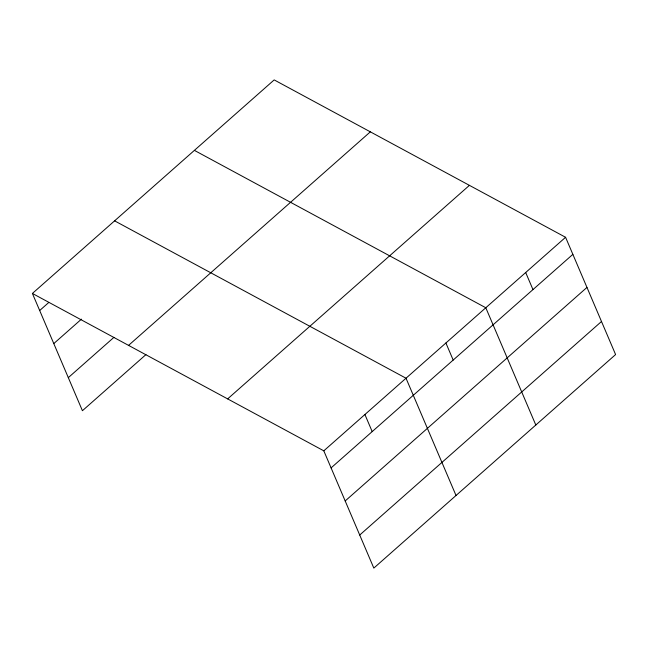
<?xml version="1.0" encoding="UTF-8"?>
<svg xmlns="http://www.w3.org/2000/svg" width="648" height="648" viewBox="0 0 648 648"><rect width="100%" height="100%" fill="white"/><g stroke="black" fill="none" stroke-linecap="round" stroke-linejoin="round"><path stroke-width="0.97" d="M32.4 293.447L274.177 79.907L565.582 237.29L615.6 354.553L373.823 568.094L323.806 450.83L32.4 293.447L82.418 410.711L145.938 354.61M39.682 310.514L48.649 302.592M53.784 343.578L81.437 319.156M68.315 377.646L113.902 337.381M128.563 345.384L370.34 131.844M227.642 398.893L469.419 185.352M323.806 450.83L565.582 237.29M331.088 467.897L572.864 254.356M345.19 500.961L586.966 287.42M359.721 535.029L601.498 321.489M194.392 150.377L485.798 307.76L535.815 425.023M114.607 220.846L406.013 378.221L456.03 495.493M525.69 272.524L532.972 289.591M445.905 342.995L453.187 360.061M364.913 414.526L372.187 431.592"/></g></svg>
